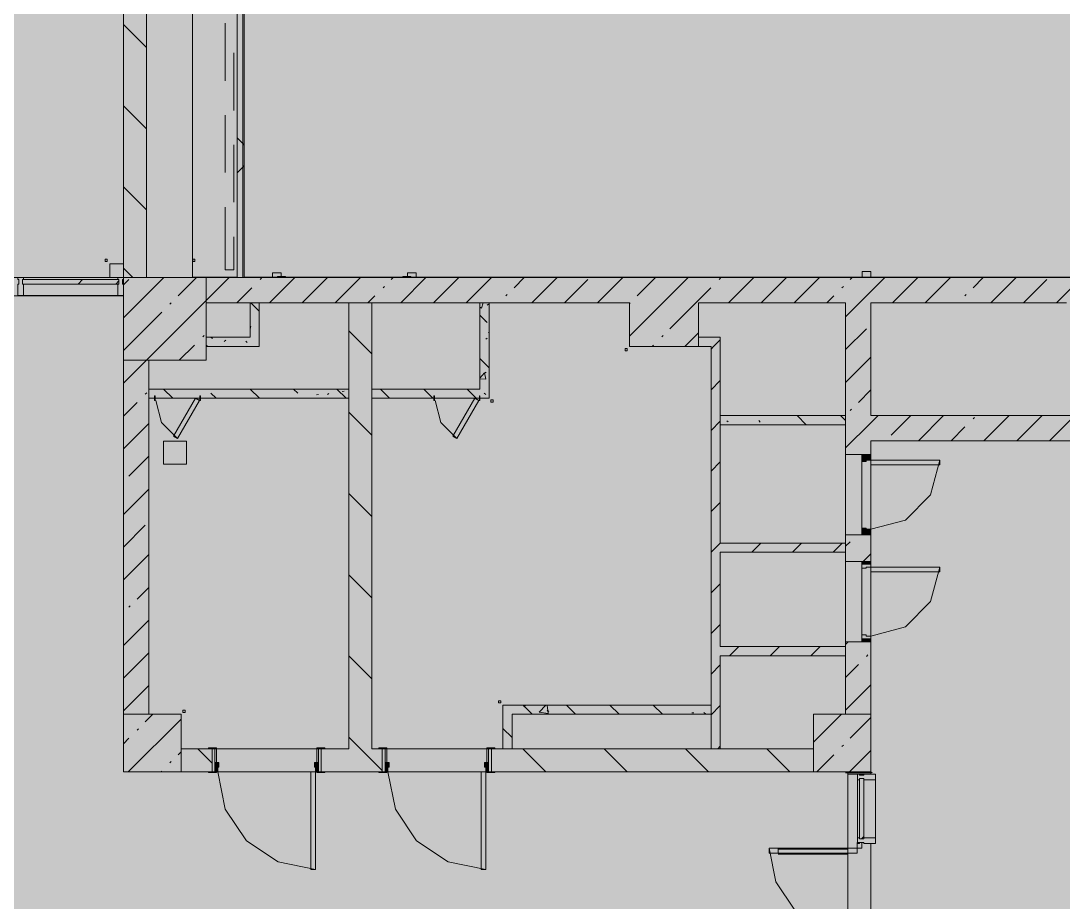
# Model space of a CAD drawing. Header units: millimetres. Extents: x -3817 to 677485, y -22715 to 103890.
# Drawn here: x 9822.1 to 9893.5, y -19527 to -19466.6 of the extents above; entities that cross this region are included whole.
import ezdxf

# ---------------------------------------------------------------- set-up
doc = ezdxf.new("R2010")
doc.units = ezdxf.units.MM
doc.layers.add('PDF _Геометрия', color=7, linetype='Continuous', true_color=0x1d1d1d)
doc.layers.add('PDF _Сплошная заливка', color=7, linetype='Continuous', true_color=0xffffff)

msp = doc.modelspace()

# ---------------------------------------------------------------- hatches: boundary and pattern name
at = {"layer": 'PDF _Сплошная заливка', "true_color": 0xd9d9d9, "transparency": 33554559}
for points in [[(10026.364, -19606.078), (10026.364, -19416.653), (9987.782, -19416.653), (9987.782, -19388.526), (9751.507, -19388.526), (9751.507, -19482.948), (9719.067, -19482.948), (9719.067, -19606.078), (10026.19, -19606.078)], [(9837.295, -19484.192), (9837.394, -19484.192), (9837.394, -19457.658), (9837.295, -19457.658), (9837.295, -19478.711)], [(9863.773, -19488.916), (9868.497, -19488.916), (9868.497, -19484.192), (9863.773, -19484.192), (9863.773, -19485.924)], [(9834.796, -19488.916), (9838.417, -19488.916), (9838.417, -19488.287), (9834.796, -19488.287), (9834.796, -19488.765)], [(9869.361, -19488.916), (9869.991, -19488.916), (9869.991, -19488.287), (9868.497, -19488.287), (9868.497, -19488.916)], [(9869.361, -19516.475), (9869.991, -19516.475), (9869.991, -19488.916), (9869.361, -19488.916), (9869.361, -19514.112)], [(9832.554, -19492.46), (9844.559, -19492.46), (9844.559, -19491.83), (9830.859, -19491.83), (9830.859, -19492.46)], [(9854.165, -19492.46), (9854.165, -19491.83), (9846.134, -19491.83), (9846.134, -19492.46), (9853.457, -19492.46)], [(9878.574, -19494.271), (9878.574, -19493.641), (9869.991, -19493.641), (9869.991, -19494.271), (9872.819, -19494.271)], [(9960.46, -19495.373), (9963.61, -19495.373), (9963.61, -19493.641), (9880.306, -19493.641), (9880.306, -19495.373), (9931.246, -19495.373)], [(9878.574, -19503.01), (9878.574, -19502.38), (9869.991, -19502.38), (9869.991, -19503.01), (9872.819, -19503.01)], [(9878.574, -19510.097), (9878.574, -19509.467), (9869.991, -19509.467), (9869.991, -19510.097), (9872.819, -19510.097)], [(9869.361, -19514.112), (9869.361, -19513.482), (9855.74, -19513.482), (9855.74, -19514.112), (9858.213, -19514.112)], [(9829.126, -19518.049), (9833.063, -19518.049), (9833.063, -19514.112), (9829.126, -19514.112), (9829.126, -19517.72)]]:
    msp.add_hatch(color=254, dxfattribs=at).paths.add_polyline_path(points)
h = msp.add_hatch(color=254, dxfattribs=at)
h.paths.add_polyline_path([(9829.128, -19484.192), (9830.703, -19484.192), (9830.703, -19464.272), (9829.128, -19464.272), (9829.128, -19478.711)], flags=0)
h.paths.add_polyline_path([(9829.128, -19457.658), (9830.703, -19457.658), (9830.703, -19434.745), (9829.128, -19434.745), (9829.128, -19443.492)], flags=0)
h.paths.add_polyline_path([(9829.128, -19428.131), (9830.703, -19428.131), (9830.703, -19396.794), (9829.128, -19396.794), (9829.128, -19408.274)], flags=0)
h = msp.add_hatch(color=254, dxfattribs=at)
h.paths.add_polyline_path([(9962.193, -19485.924), (9963.61, -19485.924), (9963.61, -19484.192), (9962.193, -19484.222)], flags=0)
h.paths.add_polyline_path([(9931.246, -19485.924), (9957.468, -19485.924), (9957.468, -19484.192), (9929.123, -19484.192), (9929.123, -19485.924)], flags=0)
h.paths.add_polyline_path([(9836.302, -19485.924), (9863.773, -19485.924), (9863.773, -19484.192), (9834.796, -19484.192), (9834.796, -19485.924)], flags=0)
h.paths.add_polyline_path([(9924.399, -19485.924), (9924.399, -19484.192), (9898.415, -19484.192), (9898.415, -19485.924), (9902.033, -19485.924)], flags=0)
h.paths.add_polyline_path([(9868.497, -19485.924), (9893.691, -19485.924), (9893.691, -19484.192), (9868.497, -19484.192)], flags=0)
h = msp.add_hatch(color=254, dxfattribs=at)
h.paths.add_polyline_path([(9880.306, -19518.128), (9880.306, -19518.049), (9880.123, -19518.128)], flags=0)
h.paths.add_polyline_path([(9880.306, -19514.112), (9880.306, -19509.152), (9878.574, -19509.152), (9878.574, -19514.112), (9880.123, -19514.112)], flags=0)
h.paths.add_polyline_path([(9878.574, -19503.64), (9880.306, -19503.64), (9880.306, -19501.829), (9878.574, -19501.829), (9878.574, -19503.01)], flags=0)
h.paths.add_polyline_path([(9879.676, -19496.318), (9880.306, -19496.318), (9880.306, -19485.924), (9878.574, -19485.924), (9878.574, -19496.318)], flags=0)
at = {"layer": 'PDF _Сплошная заливка', "true_color": 0xcdcdcd, "transparency": 33554559}
h = msp.add_hatch(color=254, dxfattribs=at)
h.paths.add_polyline_path([(9880.123, -19508.955), (9880.306, -19508.955), (9880.306, -19508.758), (9879.676, -19508.679), (9879.676, -19508.955)], flags=0)
h.paths.add_polyline_path([(9879.676, -19504.113), (9880.306, -19504.034), (9880.306, -19503.837), (9879.676, -19503.837)], flags=0)
at = {"layer": 'PDF _Сплошная заливка', "true_color": 0xd7d7d7, "transparency": 33554559}
msp.add_hatch(color=254, dxfattribs=at).paths.add_polyline_path([(9880.306, -19509.152), (9880.306, -19508.955), (9879.676, -19508.955), (9879.676, -19509.152), (9880.123, -19509.152)])
at = {"layer": 'PDF _Сплошная заливка', "true_color": 0xd9d9d9, "transparency": 33554559}
h = msp.add_hatch(color=254, dxfattribs=at)
h.paths.add_polyline_path([(9876.369, -19518.049), (9876.369, -19516.475), (9854.322, -19516.475), (9854.322, -19518.049), (9872.819, -19518.049)], flags=0)
h.paths.add_polyline_path([(9835.189, -19518.049), (9835.189, -19516.475), (9833.063, -19516.475), (9833.063, -19518.049), (9834.953, -19518.049)], flags=0)
h.paths.add_polyline_path([(9842.906, -19518.049), (9846.842, -19518.049), (9846.842, -19516.475), (9842.669, -19516.475), (9842.669, -19518.049)], flags=0)
h = msp.add_hatch(color=254, dxfattribs=at)
h.paths.add_polyline_path([(9878.731, -19541.67), (9880.306, -19541.67), (9880.306, -19541.513), (9878.731, -19541.513)], flags=0)
h.paths.add_polyline_path([(9880.306, -19518.207), (9880.306, -19518.049), (9878.731, -19518.049), (9878.731, -19518.207), (9880.123, -19518.207)], flags=0)

# ---------------------------------------------------------------- linework, layer by layer
at = {"layer": 'PDF _Геометрия', "color": 9, "lineweight": 9, "true_color": 0xb7b7b7}
for points in [[(9962.193, -19395.219), (9962.193, -19484.192), (9962.193, -19442.461), (9962.193, -19452.697), (9962.193, -19484.165), (9837.394, -19484.165), (9962.193, -19484.165), (9962.193, -19452.697), (9962.193, -19442.461)], [(9755.965, -19484.192), (9774.404, -19484.192), (9774.404, -19440.335), (9797.632, -19440.335), (9797.632, -19405.297), (9792.742, -19405.305), (9792.742, -19405.061), (9792.742, -19401.124), (9792.742, -19405.061), (9792.742, -19405.305), (9797.632, -19405.297), (9797.632, -19440.335), (9774.404, -19440.335), (9774.404, -19484.192), (9774.404, -19440.335), (9797.632, -19440.335), (9774.404, -19440.335), (9774.404, -19484.192), (9828.999, -19484.192), (9774.404, -19484.192), (9774.404, -19484.641)], [(9836.095, -19470.706), (9836.095, -19466.77)], [(9836.685, -19472.737), (9836.685, -19468.8)], [(9836.095, -19477.005), (9836.095, -19473.069)], [(9836.685, -19479.036), (9836.685, -19475.099)], [(9836.685, -19481.398), (9836.685, -19483.659), (9836.095, -19483.659), (9836.095, -19479.368)], [(9828.999, -19484.192), (9755.965, -19484.192), (9828.182, -19484.192)], [(9769.676, -19484.192), (9828.182, -19484.192), (9757.869, -19484.192), (9769.672, -19484.192)], [(9840.228, -19484.192), (9840.228, -19484.129), (9839.677, -19484.129), (9839.677, -19484.192)], [(9848.811, -19484.192), (9848.811, -19484.129), (9848.26, -19484.129), (9848.26, -19484.192)], [(9834.953, -19518.049), (9829.126, -19518.049), (9829.126, -19485.452), (9774.483, -19485.452), (9774.483, -19493.483), (9754.798, -19493.483), (9754.798, -19518.128), (9748.027, -19518.128), (9754.798, -19518.128)], [(9774.483, -19493.483), (9774.483, -19485.452), (9829.126, -19485.452)], [(9837.788, -19485.924), (9834.796, -19485.924)], [(9844.559, -19485.924), (9838.417, -19485.924)], [(9853.535, -19485.924), (9846.134, -19485.924)], [(9863.773, -19485.924), (9854.165, -19485.924), (9854.165, -19492.46), (9846.134, -19492.46), (9846.134, -19516.475)], [(9878.574, -19485.924), (9872.819, -19485.924)], [(9893.691, -19485.924), (9880.306, -19485.924)], [(9855.11, -19516.475), (9855.11, -19513.482), (9869.361, -19513.482), (9869.361, -19488.916)], [(9868.497, -19488.916), (9863.773, -19488.916)], [(9844.559, -19516.475), (9844.559, -19492.46), (9830.859, -19492.46), (9830.859, -19514.112)], [(9831.331, -19492.617), (9831.732, -19494.113), (9832.827, -19495.208)], [(9850.465, -19492.617), (9850.866, -19494.113), (9851.961, -19495.208)], [(9966.919, -19495.373), (9880.306, -19495.373)], [(9879.676, -19501.514), (9879.676, -19496.633), (9879.676, -19501.514)], [(9880.306, -19496.711), (9880.306, -19501.436), (9880.306, -19497.026), (9880.306, -19501.436), (9882.668, -19500.803), (9884.397, -19499.073), (9885.03, -19496.711)], [(9880.306, -19501.829), (9880.306, -19503.64)], [(9879.676, -19508.837), (9879.676, -19503.955), (9879.676, -19508.837)], [(9880.306, -19508.758), (9882.668, -19508.125), (9884.397, -19506.396), (9885.03, -19504.034)], [(9880.306, -19518.049), (9880.306, -19504.349), (9880.306, -19508.837), (9880.306, -19504.034)], [(9833.063, -19514.13), (9833.063, -19516.475), (9834.953, -19516.475)], [(9842.906, -19516.475), (9843.606, -19516.475)], [(9835.504, -19518.066), (9841.961, -19518.066)], [(9841.961, -19518.049), (9835.583, -19518.049), (9836.092, -19520.61), (9837.543, -19522.782), (9839.714, -19524.232), (9842.276, -19524.742)], [(9846.606, -19518.049), (9842.906, -19518.049)], [(9847.236, -19518.049), (9853.614, -19518.049), (9847.236, -19518.049), (9847.746, -19520.61), (9849.196, -19522.782), (9851.368, -19524.232), (9853.929, -19524.742)], [(9878.574, -19518.049), (9854.559, -19518.049)], [(9879.361, -19522.888), (9879.361, -19523.282), (9879.361, -19522.888), (9879.676, -19522.888), (9879.676, -19523.282), (9879.361, -19523.282), (9873.337, -19523.282), (9873.796, -19525.587), (9875.102, -19527.541), (9877.056, -19528.847), (9879.361, -19529.305), (9876.649, -19529.845), (9874.35, -19531.381), (9872.814, -19533.68), (9872.275, -19536.391), (9879.361, -19536.391), (9879.676, -19536.391), (9879.361, -19536.391), (9879.361, -19536.785), (9879.676, -19536.785), (9879.676, -19536.391), (9879.676, -19536.785)], [(9879.361, -19523.282), (9879.676, -19523.282), (9879.676, -19522.888)], [(9873.967, -19523.282), (9873.967, -19523.636)], [(9873.967, -19523.36), (9878.731, -19523.36)], [(9873.967, -19523.707), (9878.731, -19523.707)], [(9878.731, -19523.282), (9878.731, -19523.636)]]:
    msp.add_lwpolyline(points, dxfattribs=at)
at = {"layer": 'PDF _Геометрия', "color": 8, "lineweight": 9, "true_color": 0x737373}
for points in [[(9837.295, -19484.192), (9837.295, -19457.658), (9837.297, -19428.131)], [(9829.128, -19464.272), (9829.128, -19484.192), (9830.703, -19484.192), (9830.703, -19464.272)], [(9830.703, -19468.425), (9829.128, -19466.851)], [(9830.703, -19473.993), (9829.128, -19472.418)], [(9830.703, -19479.561), (9829.128, -19477.986)], [(9829.767, -19484.192), (9829.128, -19483.553)], [(9879.715, -19484.165), (9879.715, -19483.775), (9880.306, -19483.775), (9880.306, -19484.165)], [(9822.276, -19484.326), (9822.276, -19484.192), (9822.276, -19484.326)], [(9828.735, -19484.326), (9828.735, -19484.192), (9828.735, -19484.326), (9822.276, -19484.326)], [(9826.013, -19484.641), (9826.328, -19484.326)], [(9828.599, -19484.641), (9828.814, -19484.426)], [(9829.128, -19484.192), (9828.735, -19484.192), (9828.735, -19484.326), (9828.814, -19484.326), (9828.814, -19484.641), (9828.735, -19484.641), (9828.735, -19485.428), (9829.126, -19485.428)], [(9829.128, -19484.641), (9829.05, -19484.641), (9829.05, -19484.326), (9829.128, -19484.326)], [(9829.097, -19484.35), (9829.097, -19484.641)], [(9829.126, -19491.434), (9830.699, -19489.861), (9834.796, -19485.765), (9836.368, -19484.192)], [(9829.126, -19486.944), (9831.878, -19484.192)], [(9829.126, -19484.699), (9829.498, -19484.328)], [(9832.865, -19485.45), (9834.123, -19484.192)], [(9878.574, -19494.271), (9878.574, -19496.318), (9880.306, -19496.318), (9880.306, -19495.373), (9965.342, -19495.373), (9965.342, -19493.798), (9965.342, -19495.373), (9966.919, -19495.373), (9966.919, -19493.798), (9965.342, -19493.798), (9965.342, -19493.641), (9965.342, -19484.192), (9963.61, -19484.192), (9868.497, -19484.192), (9863.773, -19484.192), (9833.929, -19484.192)], [(9838.478, -19484.328), (9838.571, -19484.234)], [(9839.126, -19485.924), (9840.858, -19484.192)], [(9839.323, -19484.165), (9839.323, -19483.877), (9839.913, -19483.877), (9839.913, -19484.129)], [(9841.371, -19485.924), (9843.103, -19484.192)], [(9843.616, -19485.924), (9845.348, -19484.192)], [(9847.458, -19484.328), (9847.593, -19484.192)], [(9848.106, -19485.924), (9849.838, -19484.192)], [(9848.575, -19484.129), (9848.575, -19483.877), (9849.165, -19483.877), (9849.165, -19484.165)], [(9850.351, -19485.924), (9852.083, -19484.192)], [(9852.596, -19485.924), (9854.328, -19484.192)], [(9855.877, -19484.889), (9856.573, -19484.192)], [(9857.086, -19485.924), (9858.818, -19484.192)], [(9859.331, -19485.924), (9860.928, -19484.328)], [(9861.576, -19485.924), (9863.308, -19484.192)], [(9863.773, -19488.217), (9867.798, -19484.192)], [(9864.295, -19485.45), (9865.553, -19484.192)], [(9869.908, -19484.328), (9870.001, -19484.234)], [(9870.556, -19485.924), (9872.288, -19484.192)], [(9872.801, -19485.924), (9874.533, -19484.192)], [(9875.046, -19485.924), (9876.778, -19484.192)], [(9878.574, -19486.887), (9879.536, -19485.924), (9881.268, -19484.192)], [(9878.888, -19484.328), (9879.023, -19484.192)], [(9881.781, -19485.924), (9883.513, -19484.192)], [(9884.026, -19485.924), (9885.758, -19484.192)], [(9887.306, -19484.889), (9888.003, -19484.192)], [(9888.516, -19485.924), (9890.248, -19484.192)], [(9890.761, -19485.924), (9892.358, -19484.328)], [(9893.006, -19485.924), (9893.691, -19485.239), (9894.738, -19484.192)], [(9836.881, -19485.924), (9837.917, -19484.889)], [(9846.897, -19484.889), (9846.99, -19484.795)], [(9866.54, -19487.695), (9868.497, -19485.738), (9869.346, -19484.889)], [(9878.326, -19484.889), (9878.42, -19484.795)], [(9828.735, -19485.428), (9822.276, -19485.428)], [(9837.788, -19485.924), (9838.417, -19485.924), (9844.559, -19485.924), (9844.559, -19491.83), (9830.859, -19491.83), (9830.859, -19489.861)], [(9832.304, -19486.011), (9832.398, -19485.918)], [(9834.796, -19485.924), (9837.788, -19485.924), (9837.788, -19488.287), (9834.796, -19488.287)], [(9834.796, -19488.916), (9838.417, -19488.916), (9838.417, -19488.287), (9838.417, -19485.924)], [(9846.134, -19485.924), (9853.535, -19485.924), (9853.535, -19491.83), (9846.134, -19491.83), (9846.134, -19485.924), (9844.559, -19485.924)], [(9845.861, -19485.924), (9846.335, -19485.45)], [(9846.606, -19516.475), (9846.134, -19516.475), (9846.134, -19492.46), (9854.165, -19492.46), (9854.165, -19491.83), (9854.165, -19485.924), (9863.773, -19485.924), (9863.773, -19488.916), (9868.497, -19488.916), (9869.361, -19488.916), (9869.361, -19513.482), (9855.74, -19513.482), (9855.11, -19513.482), (9855.11, -19516.475), (9854.559, -19516.475)], [(9854.165, -19485.924), (9853.535, -19485.924)], [(9855.315, -19485.45), (9855.409, -19485.357)], [(9863.773, -19485.972), (9863.827, -19485.918)], [(9878.574, -19493.641), (9869.991, -19493.641), (9869.991, -19488.916), (9869.991, -19488.287), (9868.497, -19488.287), (9868.497, -19488.916), (9868.497, -19485.924), (9878.574, -19485.924), (9878.574, -19493.641), (9878.574, -19494.271), (9869.991, -19494.271), (9869.991, -19502.38), (9878.574, -19502.38), (9878.574, -19501.829), (9879.676, -19501.829)], [(9877.291, -19485.924), (9877.765, -19485.45)], [(9962.193, -19485.924), (9963.61, -19485.924), (9963.61, -19493.641), (9880.306, -19493.641), (9880.306, -19485.924), (9893.691, -19485.924)], [(9886.745, -19485.45), (9886.838, -19485.357)], [(9829.126, -19489.189), (9831.743, -19486.573)], [(9846.134, -19489.424), (9844.559, -19487.849)], [(9867.564, -19488.916), (9868.497, -19487.983)], [(9878.574, -19489.132), (9880.01, -19487.695)], [(9832.944, -19489.861), (9833.988, -19488.818)], [(9834.549, -19488.256), (9834.643, -19488.163)], [(9865.319, -19488.916), (9865.418, -19488.818)], [(9865.979, -19488.256), (9866.072, -19488.163)], [(9869.361, -19489.095), (9869.539, -19488.916), (9869.991, -19488.465)], [(9829.126, -19488.995), (9829.126, -19514.13)], [(9878.574, -19491.377), (9880.306, -19489.644)], [(9869.361, -19491.878), (9869.991, -19491.249)], [(9830.62, -19492.185), (9830.714, -19492.092)], [(9830.859, -19491.83), (9830.859, -19492.46)], [(9844.559, -19491.83), (9844.559, -19492.46), (9844.559, -19516.475), (9842.906, -19516.475)], [(9846.134, -19491.83), (9846.134, -19492.46)], [(9879.449, -19492.746), (9880.306, -19491.889)], [(9829.126, -19493.679), (9830.059, -19492.746)], [(9830.859, -19514.112), (9830.859, -19492.46), (9844.559, -19492.46)], [(9846.134, -19494.991), (9844.559, -19493.416)], [(9869.991, -19493.641), (9869.991, -19494.271)], [(9878.574, -19495.867), (9880.306, -19494.134), (9880.799, -19493.641)], [(9878.888, -19493.307), (9878.981, -19493.214)], [(9881.694, -19494.991), (9883.044, -19493.641)], [(9883.557, -19495.373), (9885.289, -19493.641)], [(9887.306, -19493.869), (9887.4, -19493.775)], [(9888.047, -19495.373), (9889.779, -19493.641)], [(9890.292, -19495.373), (9892.024, -19493.641)], [(9892.537, -19495.373), (9894.269, -19493.641)], [(9829.126, -19495.924), (9830.859, -19494.192)], [(9869.361, -19494.662), (9869.991, -19494.032)], [(9885.802, -19495.373), (9886.745, -19494.43)], [(9829.498, -19497.797), (9830.859, -19496.437)], [(9878.574, -19510.097), (9878.574, -19509.467), (9869.991, -19509.467), (9869.991, -19503.01), (9878.574, -19503.01), (9878.574, -19503.64), (9880.306, -19503.64), (9880.306, -19501.829), (9878.574, -19501.829), (9878.574, -19496.318), (9879.676, -19496.318)], [(9869.361, -19497.446), (9869.991, -19496.816)], [(9880.306, -19497.026), (9880.306, -19501.436)], [(9829.126, -19500.414), (9830.859, -19498.682)], [(9846.134, -19500.559), (9844.559, -19498.984)], [(9869.361, -19500.23), (9869.991, -19499.6)], [(9829.126, -19502.659), (9830.62, -19501.165)], [(9869.361, -19503.014), (9869.991, -19502.384), (9869.994, -19502.38)], [(9872.148, -19503.01), (9872.778, -19502.38)], [(9874.932, -19503.01), (9875.562, -19502.38)], [(9877.716, -19503.01), (9878.346, -19502.38)], [(9878.574, -19502.602), (9878.888, -19502.287)], [(9878.574, -19503.01), (9878.574, -19502.38)], [(9879.78, -19503.64), (9880.306, -19503.114)], [(9829.126, -19504.904), (9830.859, -19503.172)], [(9879.676, -19509.152), (9878.574, -19509.152), (9878.574, -19503.64), (9879.676, -19503.64)], [(9846.134, -19506.126), (9844.559, -19504.551)], [(9880.306, -19504.349), (9880.306, -19509.152)], [(9869.361, -19505.797), (9869.991, -19505.167)], [(9830.059, -19506.216), (9830.859, -19505.417)], [(9829.498, -19506.777), (9829.591, -19506.684)], [(9829.126, -19509.394), (9830.859, -19507.662)], [(9869.361, -19508.581), (9869.991, -19507.951)], [(9870.629, -19510.097), (9871.259, -19509.467)], [(9873.413, -19510.097), (9874.043, -19509.467)], [(9876.197, -19510.097), (9876.827, -19509.467)], [(9878.574, -19509.337), (9878.758, -19509.152)], [(9878.574, -19518.128), (9880.306, -19518.128), (9880.306, -19518.049), (9880.306, -19509.152), (9878.574, -19509.152), (9878.574, -19509.467)], [(9829.126, -19511.639), (9830.859, -19509.907)], [(9846.134, -19511.694), (9844.559, -19510.119)], [(9854.559, -19518.049), (9876.369, -19518.049), (9876.369, -19516.475), (9869.991, -19516.475), (9869.991, -19510.097), (9878.574, -19510.097), (9878.574, -19514.112)], [(9880.01, -19510.145), (9880.103, -19510.051)], [(9869.361, -19511.365), (9869.991, -19510.735)], [(9878.574, -19511.582), (9879.449, -19510.706)], [(9829.126, -19513.884), (9830.859, -19512.152)], [(9878.574, -19513.827), (9880.306, -19512.094)], [(9869.361, -19514.112), (9869.361, -19513.482)], [(9869.361, -19514.149), (9869.991, -19513.519)], [(9829.451, -19518.049), (9833.063, -19514.437)], [(9830.62, -19514.635), (9831.143, -19514.112)], [(9876.369, -19516.031), (9878.288, -19514.112)], [(9878.888, -19515.757), (9880.306, -19514.339)], [(9830.059, -19515.196), (9830.153, -19515.103)], [(9829.126, -19516.129), (9829.498, -19515.757)], [(9846.842, -19517.97), (9845.347, -19516.475), (9844.559, -19515.687)], [(9832.865, -19516.88), (9833.063, -19516.682)], [(9834.953, -19516.475), (9833.063, -19516.475)], [(9835.189, -19517.452), (9834.212, -19516.475)], [(9835.189, -19518.049), (9835.189, -19516.475)], [(9835.504, -19516.475), (9842.354, -19516.475)], [(9842.669, -19516.475), (9842.669, -19518.049)], [(9846.842, -19518.049), (9846.842, -19516.475)], [(9847.157, -19516.475), (9854.007, -19516.475)], [(9854.322, -19516.475), (9854.322, -19518.049)], [(9855.11, -19516.475), (9855.74, -19516.475)], [(9858.057, -19518.049), (9856.482, -19516.475)], [(9863.624, -19518.049), (9862.05, -19516.475)], [(9869.192, -19518.049), (9867.617, -19516.475)], [(9869.361, -19516.475), (9869.991, -19516.475)], [(9869.819, -19516.475), (9869.991, -19516.303)], [(9874.759, -19518.049), (9873.185, -19516.475)], [(9878.326, -19516.319), (9878.42, -19516.225)], [(9878.841, -19518.049), (9880.306, -19516.584)], [(9832.304, -19517.441), (9832.398, -19517.348)], [(9876.596, -19518.049), (9877.765, -19516.88)], [(9829.914, -19518.049), (9834.953, -19518.049)], [(9831.696, -19518.049), (9831.743, -19518.002)], [(9841.961, -19518.049), (9835.583, -19518.049)], [(9842.906, -19518.049), (9846.606, -19518.049)], [(9853.614, -19518.049), (9847.236, -19518.049)], [(9880.306, -19518.128), (9880.306, -19518.049)], [(9880.395, -19518.117), (9880.356, -19518.078)], [(9886.211, -19543.403), (9893.691, -19543.403), (9893.691, -19541.67), (9880.306, -19541.67), (9880.306, -19541.513), (9878.731, -19541.513), (9878.731, -19518.207), (9879.833, -19518.207)], [(9879.518, -19518.6), (9879.385, -19518.6), (9879.518, -19518.6)], [(9879.518, -19522.573), (9879.518, -19518.6)], [(9880.621, -19522.573), (9880.621, -19518.6)], [(9879.518, -19522.573), (9879.385, -19522.573), (9879.518, -19522.573)], [(9879.669, -19522.652), (9879.833, -19522.488)], [(9880.306, -19522.967), (9880.306, -19536.706)]]:
    msp.add_lwpolyline(points, dxfattribs=at)
for points in [[(9836.902, -19457.658), (9836.902, -19484.192), (9837.394, -19484.192), (9837.394, -19457.658)], [(9827.863, -19483.082), (9828.016, -19483.082), (9828.016, -19482.925), (9827.863, -19482.925)], [(9833.862, -19483.082), (9834.016, -19483.082), (9834.016, -19482.925), (9833.862, -19482.925)], [(9828.182, -19483.247), (9828.182, -19484.192), (9828.182, -19483.247), (9829.128, -19483.247)], [(9822.198, -19484.641), (9822.198, -19484.326), (9822.276, -19484.326), (9822.276, -19484.192), (9821.883, -19484.192), (9821.883, -19484.326), (9821.961, -19484.326), (9821.961, -19484.641), (9821.883, -19484.641), (9821.883, -19485.428), (9822.276, -19485.428), (9822.276, -19484.641)], [(9822.198, -19484.641), (9828.814, -19484.641), (9828.814, -19484.326), (9822.198, -19484.326)], [(9822.276, -19484.192), (9828.735, -19484.192)], [(9834.796, -19484.192), (9829.126, -19484.192), (9829.126, -19489.861), (9834.796, -19489.861)], [(9822.276, -19484.641), (9828.735, -19484.641), (9828.735, -19485.428), (9822.276, -19485.428)], [(9863.627, -19489.058), (9863.474, -19489.058), (9863.474, -19489.216), (9863.627, -19489.216)], [(9854.437, -19492.57), (9854.283, -19492.57), (9854.283, -19492.727), (9854.437, -19492.727)], [(9833.185, -19513.833), (9833.185, -19513.986), (9833.343, -19513.986), (9833.343, -19513.833)], [(9854.968, -19513.337), (9854.968, -19513.183), (9854.811, -19513.183), (9854.811, -19513.337)], [(9833.063, -19514.112), (9829.126, -19514.112), (9829.126, -19518.049), (9833.063, -19518.049)], [(9869.361, -19514.112), (9869.361, -19516.475), (9855.74, -19516.475), (9855.74, -19514.112)], [(9880.306, -19514.112), (9876.369, -19514.112), (9876.369, -19518.049), (9880.306, -19518.049)], [(9878.731, -19518.049), (9878.731, -19518.207), (9880.306, -19518.207), (9880.306, -19518.128), (9880.306, -19518.049)], [(9879.518, -19518.522), (9879.833, -19518.522), (9879.833, -19518.6), (9880.621, -19518.6), (9880.621, -19518.207), (9879.833, -19518.207), (9879.833, -19518.285), (9879.518, -19518.285), (9879.518, -19518.207), (9879.385, -19518.207), (9879.385, -19518.6), (9879.518, -19518.6)], [(9879.385, -19518.6), (9879.385, -19522.573)], [(9879.518, -19518.522), (9879.518, -19522.652), (9879.833, -19522.652), (9879.833, -19518.522)], [(9880.621, -19518.6), (9880.621, -19522.573), (9879.833, -19522.573), (9879.833, -19518.6)], [(9879.518, -19522.967), (9879.518, -19522.888), (9879.833, -19522.888), (9879.833, -19522.967), (9880.621, -19522.967), (9880.621, -19522.573), (9879.833, -19522.573), (9879.833, -19522.652), (9879.518, -19522.652), (9879.518, -19522.573), (9879.385, -19522.573), (9879.385, -19522.967)]]:
    msp.add_lwpolyline(points, close=True, dxfattribs=at)
at = {"layer": 'PDF _Геометрия', "color": 9, "lineweight": 9, "true_color": 0xb7b7b7}
for points in [[(9829.128, -19484.192), (9829.128, -19464.272)], [(9833.853, -19464.272), (9833.853, -19484.192)], [(9833.851, -19484.165), (9836.902, -19484.165)], [(9831.292, -19492.302), (9831.252, -19492.302), (9831.252, -19492.617), (9831.292, -19492.617)], [(9834.362, -19492.302), (9834.362, -19492.617), (9834.402, -19492.617), (9834.402, -19492.302)], [(9850.425, -19492.302), (9850.386, -19492.302), (9850.386, -19492.617), (9850.425, -19492.617)], [(9853.496, -19492.302), (9853.496, -19492.617), (9853.535, -19492.617), (9853.535, -19492.302)], [(9832.827, -19495.208), (9834.323, -19492.617), (9834.05, -19492.46), (9832.554, -19495.051)], [(9851.961, -19495.208), (9853.457, -19492.617), (9853.184, -19492.46), (9851.688, -19495.051)], [(9833.437, -19495.412), (9833.437, -19496.987), (9831.863, -19496.987), (9831.863, -19495.412)], [(9879.676, -19496.515), (9880.306, -19496.515), (9880.306, -19496.318), (9879.676, -19496.318)], [(9880.306, -19496.711), (9880.306, -19496.515), (9879.676, -19496.515), (9879.676, -19496.79), (9879.991, -19496.79), (9879.991, -19496.711)], [(9885.03, -19496.711), (9880.306, -19496.711), (9880.306, -19497.026), (9885.03, -19497.026)], [(9880.306, -19501.436), (9879.991, -19501.436), (9879.991, -19501.357), (9879.676, -19501.357), (9879.676, -19501.632), (9880.306, -19501.632)], [(9879.676, -19501.632), (9879.676, -19501.829), (9880.306, -19501.829), (9880.306, -19501.632)], [(9879.676, -19503.837), (9880.306, -19503.837), (9880.306, -19503.64), (9879.676, -19503.64)], [(9880.306, -19504.034), (9880.306, -19503.837), (9879.676, -19503.837), (9879.676, -19504.113), (9879.991, -19504.113), (9879.991, -19504.034)], [(9885.03, -19504.034), (9880.306, -19504.034), (9880.306, -19504.349), (9885.03, -19504.349)], [(9880.306, -19508.758), (9879.991, -19508.758), (9879.991, -19508.679), (9879.676, -19508.679), (9879.676, -19508.955), (9880.306, -19508.955)], [(9879.676, -19508.955), (9879.676, -19509.152), (9880.306, -19509.152), (9880.306, -19508.955)], [(9835.504, -19516.411), (9834.953, -19516.411), (9834.953, -19516.475), (9835.504, -19516.475)], [(9835.386, -19516.475), (9835.189, -19516.475), (9835.189, -19518.049), (9835.386, -19518.049)], [(9835.504, -19516.475), (9835.386, -19516.475), (9835.386, -19517.419), (9835.504, -19517.419)], [(9842.354, -19516.411), (9842.354, -19516.475), (9842.906, -19516.475), (9842.906, -19516.411)], [(9842.354, -19516.475), (9842.354, -19517.419), (9842.472, -19517.419), (9842.472, -19516.475)], [(9842.472, -19516.475), (9842.472, -19518.049), (9842.669, -19518.049), (9842.669, -19516.475)], [(9847.157, -19516.411), (9846.606, -19516.411), (9846.606, -19516.475), (9847.157, -19516.475)], [(9847.039, -19516.475), (9846.842, -19516.475), (9846.842, -19518.049), (9847.039, -19518.049)], [(9847.157, -19516.475), (9847.039, -19516.475), (9847.039, -19517.419), (9847.157, -19517.419)], [(9854.007, -19516.411), (9854.007, -19516.475), (9854.559, -19516.475), (9854.559, -19516.411)], [(9854.007, -19516.475), (9854.007, -19517.419), (9854.126, -19517.419), (9854.126, -19516.475)], [(9854.126, -19516.475), (9854.126, -19518.049), (9854.322, -19518.049), (9854.322, -19516.475)], [(9835.504, -19518.049), (9834.953, -19518.049), (9834.953, -19518.112), (9835.504, -19518.112)], [(9835.583, -19518.049), (9835.583, -19517.734), (9835.662, -19517.734), (9835.662, -19517.419), (9835.386, -19517.419), (9835.386, -19518.049)], [(9835.504, -19518.041), (9835.386, -19518.041), (9835.386, -19518.049), (9835.504, -19518.049)], [(9842.276, -19524.742), (9842.276, -19518.049), (9841.961, -19518.049), (9841.961, -19524.742)], [(9842.276, -19518.049), (9842.472, -19518.049), (9842.472, -19517.419), (9842.197, -19517.419), (9842.197, -19517.734), (9842.276, -19517.734)], [(9842.354, -19518.041), (9842.354, -19518.049), (9842.472, -19518.049), (9842.472, -19518.041)], [(9842.354, -19518.049), (9842.354, -19518.112), (9842.906, -19518.112), (9842.906, -19518.049)], [(9847.157, -19518.049), (9846.606, -19518.049), (9846.606, -19518.112), (9847.157, -19518.112)], [(9847.236, -19518.049), (9847.236, -19517.734), (9847.315, -19517.734), (9847.315, -19517.419), (9847.039, -19517.419), (9847.039, -19518.049)], [(9847.157, -19518.041), (9847.039, -19518.041), (9847.039, -19518.049), (9847.157, -19518.049)], [(9853.929, -19524.742), (9853.929, -19518.049), (9853.614, -19518.049), (9853.614, -19524.742)], [(9853.929, -19518.049), (9854.126, -19518.049), (9854.126, -19517.419), (9853.85, -19517.419), (9853.85, -19517.734), (9853.929, -19517.734)], [(9854.007, -19518.041), (9854.007, -19518.049), (9854.126, -19518.049), (9854.126, -19518.041)], [(9854.007, -19518.049), (9854.007, -19518.112), (9854.559, -19518.112), (9854.559, -19518.049)], [(9879.361, -19523.282), (9879.676, -19523.282), (9879.676, -19522.888), (9879.676, -19523.282), (9879.361, -19523.282), (9879.361, -19522.888)], [(9879.361, -19523.636), (9879.361, -19523.282), (9873.337, -19523.282), (9873.337, -19523.636), (9879.361, -19523.636), (9879.361, -19523.282), (9873.337, -19523.282), (9873.337, -19523.636)]]:
    msp.add_lwpolyline(points, close=True, dxfattribs=at)
at = {"layer": 'PDF _Геометрия', "color": 213, "lineweight": 9, "true_color": 0xd973d9}
for points in [[(9837.394, -19475.116), (9837.295, -19475.018), (9836.902, -19474.624)], [(9836.902, -19477.014), (9837.295, -19476.62), (9837.394, -19476.521)]]:
    msp.add_lwpolyline(points, dxfattribs=at)
at = {"layer": 'PDF _Геометрия', "color": 253, "lineweight": 9, "true_color": 0xa3a3a3}
for points in [[(9838.417, -19486.505), (9837.837, -19485.924)], [(9853.535, -19485.953), (9853.61, -19485.924)], [(9853.637, -19486.282), (9853.757, -19485.924)], [(9853.535, -19486.213), (9853.637, -19486.282)], [(9854.019, -19486.086), (9854.124, -19486.006)], [(9854.024, -19487.261), (9853.535, -19486.772)], [(9853.882, -19487.152), (9853.993, -19487.222)], [(9837.788, -19487.576), (9837.838, -19487.556)], [(9837.788, -19487.708), (9837.838, -19487.556)], [(9854.123, -19487.936), (9854.165, -19487.974)], [(9834.889, -19488.916), (9834.796, -19488.823)], [(9835.121, -19488.289), (9835.219, -19488.378)], [(9836.024, -19488.569), (9836.129, -19488.489)], [(9837.591, -19488.647), (9837.492, -19488.548)], [(9853.934, -19488.416), (9854.039, -19488.336)], [(9854.165, -19490.374), (9853.535, -19489.744)], [(9853.535, -19491.094), (9853.845, -19490.724)], [(9853.927, -19491.163), (9853.846, -19490.724)], [(9853.849, -19490.746), (9853.954, -19490.666)], [(9853.535, -19491.128), (9853.926, -19491.162)], [(9832.493, -19492.46), (9831.863, -19491.83)], [(9835.465, -19492.46), (9835.117, -19492.112)], [(9838.432, -19492.46), (9837.803, -19491.83)], [(9841.056, -19492.112), (9840.774, -19491.83)], [(9842.343, -19492.224), (9842.474, -19492.206)], [(9843.084, -19492.212), (9843.188, -19492.132)], [(9844.372, -19492.46), (9843.742, -19491.83)], [(9844.096, -19491.993), (9844.227, -19491.976)], [(9847.344, -19492.46), (9846.714, -19491.83)], [(9850.311, -19492.46), (9849.682, -19491.83)], [(9853.283, -19492.46), (9852.653, -19491.83)], [(9853.834, -19492.112), (9853.932, -19492.201)], [(9875.88, -19494.271), (9875.251, -19493.641)], [(9878.574, -19493.992), (9878.222, -19493.641)], [(9870.431, -19493.997), (9870.529, -19494.086)], [(9872.733, -19494.091), (9872.634, -19493.992)], [(9857.117, -19514.112), (9856.488, -19513.482)], [(9856.533, -19513.6), (9856.638, -19513.52)], [(9858.216, -19514.061), (9857.594, -19513.964), (9858.056, -19513.482)], [(9858.143, -19513.826), (9858.241, -19513.915)], [(9858.216, -19514.061), (9858.149, -19513.482)], [(9860.085, -19514.112), (9859.455, -19513.482)], [(9863.057, -19514.112), (9862.438, -19513.494)], [(9866.025, -19514.112), (9865.395, -19513.482)], [(9868.378, -19513.494), (9868.367, -19513.482)], [(9868.049, -19514.023), (9868.18, -19514.006)], [(9868.972, -19514.088), (9868.873, -19513.989)], [(9855.74, -19515.706), (9855.11, -19515.076)]]:
    msp.add_lwpolyline(points, dxfattribs=at)
at = {"layer": 'PDF _Сплошная заливка', "color": 254, "lineweight": 60, "true_color": 0xd9d9d9, "transparency": 33554559}
for points in [[(9837.295, -19484.192), (9837.295, -19457.658), (9836.902, -19484.192), (9836.902, -19457.658)], [(9828.814, -19484.641), (9828.814, -19484.326), (9822.198, -19484.641), (9822.198, -19484.326)], [(9834.796, -19489.861), (9834.796, -19484.192), (9829.126, -19489.861), (9829.126, -19484.192)], [(9838.417, -19488.287), (9838.417, -19485.924), (9837.788, -19488.287), (9837.788, -19485.924)], [(9846.134, -19516.475), (9846.134, -19485.924), (9844.559, -19516.475), (9844.559, -19485.924)], [(9854.165, -19491.83), (9854.165, -19485.924), (9853.535, -19491.83), (9853.535, -19485.924)], [(9830.859, -19514.112), (9830.859, -19489.861), (9829.128, -19514.112), (9829.126, -19489.861)], [(9855.74, -19516.475), (9855.74, -19513.482), (9855.11, -19516.475), (9855.11, -19513.482)], [(9876.369, -19518.049), (9880.306, -19518.049), (9876.369, -19514.112), (9880.306, -19514.112)], [(9879.833, -19522.652), (9879.833, -19518.522), (9879.518, -19522.652), (9879.518, -19518.522)]]:
    msp.add_solid(points, dxfattribs=at)
at = {"layer": 'PDF _Сплошная заливка', "color": 254, "lineweight": 60, "true_color": 0xcdcdcd, "transparency": 33554559}
for points in [[(9840.228, -19484.165), (9840.228, -19484.129), (9839.677, -19484.165)], [(9848.811, -19484.165), (9848.811, -19484.129), (9848.26, -19484.165)], [(9832.827, -19495.208), (9834.323, -19492.617), (9832.554, -19495.051), (9834.05, -19492.46)], [(9851.961, -19495.208), (9853.457, -19492.617), (9851.688, -19495.051), (9853.184, -19492.46)], [(9879.676, -19496.79), (9880.306, -19496.711), (9879.676, -19496.515), (9880.306, -19496.515)], [(9885.03, -19497.026), (9885.03, -19496.711), (9880.306, -19497.026), (9880.306, -19496.711)], [(9880.306, -19501.632), (9880.306, -19501.436), (9879.676, -19501.632), (9879.676, -19501.357)], [(9885.03, -19504.349), (9885.03, -19504.034), (9880.306, -19504.349), (9880.306, -19504.034)], [(9835.504, -19516.475), (9835.504, -19516.411), (9834.953, -19516.475)], [(9835.386, -19517.419), (9835.504, -19517.419), (9835.386, -19516.475), (9835.504, -19516.475)], [(9842.906, -19516.475), (9842.906, -19516.411), (9842.354, -19516.475)], [(9842.354, -19517.419), (9842.472, -19517.419), (9842.354, -19516.475), (9842.472, -19516.475)], [(9847.157, -19516.475), (9847.157, -19516.411), (9846.606, -19516.475)], [(9847.039, -19517.419), (9847.157, -19517.419), (9847.039, -19516.475), (9847.157, -19516.475)], [(9854.559, -19516.475), (9854.559, -19516.411), (9854.007, -19516.475)], [(9854.007, -19517.419), (9854.126, -19517.419), (9854.007, -19516.475), (9854.126, -19516.475)], [(9835.583, -19518.049), (9835.662, -19517.419), (9835.386, -19518.049), (9835.386, -19517.419)], [(9842.276, -19524.742), (9842.276, -19518.049), (9841.961, -19524.742), (9841.961, -19518.049)], [(9842.472, -19518.049), (9842.472, -19517.419), (9842.276, -19518.049), (9842.197, -19517.419)], [(9842.906, -19518.112), (9842.906, -19518.049), (9842.354, -19518.112)], [(9847.236, -19518.049), (9847.315, -19517.419), (9847.039, -19518.049), (9847.039, -19517.419)], [(9853.929, -19524.742), (9853.929, -19518.049), (9853.614, -19524.742), (9853.614, -19518.049)], [(9854.126, -19518.049), (9854.126, -19517.419), (9853.929, -19518.049), (9853.85, -19517.419)], [(9854.559, -19518.112), (9854.559, -19518.049), (9854.007, -19518.112)], [(9873.337, -19523.636), (9879.361, -19523.636), (9873.337, -19523.282), (9879.361, -19523.282)]]:
    msp.add_solid(points, dxfattribs=at)
at = {"layer": 'PDF _Сплошная заливка', "color": 254, "lineweight": 60, "true_color": 0xd7d7d7, "transparency": 33554559}
for points in [[(9880.306, -19496.515), (9880.306, -19496.318), (9879.676, -19496.515), (9879.676, -19496.321)], [(9880.306, -19501.829), (9880.306, -19501.632), (9879.676, -19501.829), (9879.676, -19501.632)], [(9880.306, -19503.837), (9880.306, -19503.64), (9879.676, -19503.837), (9879.676, -19503.64)], [(9835.189, -19518.049), (9835.386, -19518.049), (9835.189, -19516.475), (9835.386, -19516.475)], [(9842.472, -19518.049), (9842.669, -19518.049), (9842.472, -19516.475), (9842.669, -19516.475)], [(9846.842, -19518.049), (9847.039, -19518.049), (9846.842, -19516.475), (9847.039, -19516.475)], [(9854.126, -19518.049), (9854.322, -19518.049), (9854.126, -19516.475), (9854.322, -19516.475)]]:
    msp.add_solid(points, dxfattribs=at)

doc.saveas('drawing.dxf')
